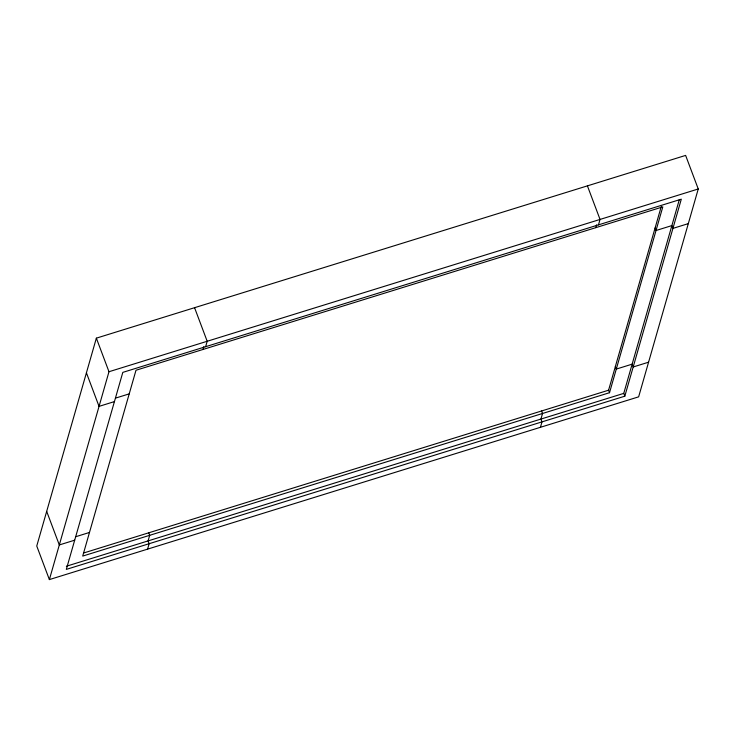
<?xml version="1.0" encoding="UTF-8"?>
<svg xmlns="http://www.w3.org/2000/svg" width="735" height="735" viewBox="0 0 735 735"><rect width="100%" height="100%" fill="white"/><g stroke="black" fill="none" stroke-linecap="round" stroke-linejoin="round"><path stroke-width="1.1" d="M96.358 338.155L36.75 546.022L49.374 579.593L638.641 396.845L698.25 188.978L685.626 155.407L96.358 338.155L108.982 371.726L49.374 579.593M202.979 349.474L203.779 346.681M147.588 549.137L149.141 543.707L148.084 540.905L149.692 535.31L148.746 532.811M205.635 346.69L207.187 341.27L194.564 307.699M595.828 227.648L596.627 224.855M540.436 427.301L541.989 421.881L540.932 419.069L542.54 413.483L541.594 410.975M598.483 224.864L600.036 219.434L587.412 185.863M609.517 392.71L662.805 206.875L135.993 370.247L82.706 556.083L609.517 392.71L608.58 390.202L661.252 206.517M624.814 396.193L681.308 199.176L122.809 372.379L66.315 569.395L624.814 396.193L623.758 393.381L679.324 199.617M108.982 371.726L698.25 188.978M115.487 398.131L129.213 393.877M114.43 401.595L99.041 406.372L86.418 372.801M688.318 223.624L672.929 228.392L671.873 225.59L656.033 230.505L655.087 227.997M75.751 536.715L89.477 532.452M74.694 540.179L59.305 544.947L46.682 511.376M648.582 362.199L633.193 366.976L632.137 364.165L616.297 369.08L615.351 366.572M83.928 552.913L608.58 390.202M66.352 566.253L623.758 393.381"/></g></svg>
